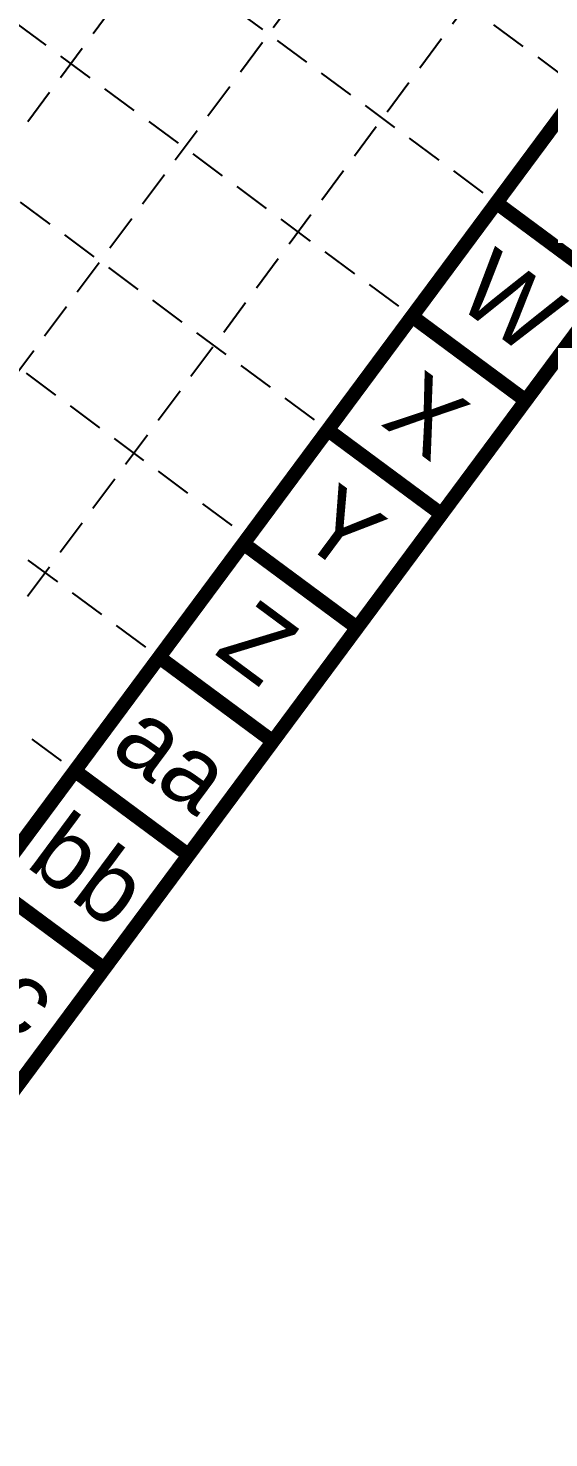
# Model space of a CAD drawing. Header units: feet. Extents: x 2260 to 6199, y 3666 to 7344.
# Drawn here: x 5265 to 5457, y 3958 to 4479 of the extents above; entities that cross this region are included whole.
import ezdxf
from ezdxf.enums import TextEntityAlignment as Align

# ---------------------------------------------------------------- set-up
doc = ezdxf.new("R2010")
doc.units = ezdxf.units.FT
doc.header["$LTSCALE"] = 40
doc.header["$MEASUREMENT"] = 0
doc.linetypes.add('HIDDEN', pattern=[0.375, 0.25, -0.125])
doc.layers.add('BASE', color=7, linetype='CONTINUOUS')
doc.layers.add('GRID', color=254, linetype='HIDDEN')
doc.styles.get("Standard").update_dxf_attribs({"font": 'ARIAL.TTF'})

msp = doc.modelspace()

# ---------------------------------------------------------------- linework, layer by layer
at = {"layer": 'BASE', "color": 9}
msp.add_line((6121.97, 5337.61), (4939.58, 3742.57), dxfattribs=at)
at = {"layer": 'BASE', "const_width": 5.22}
for points in [[(2264.05, 5660.88), (4950.44, 3669.48), (6195.06, 5348.47), (3508.68, 7339.87)], [(2337.14, 5671.74), (4939.58, 3742.57), (6121.97, 5337.61), (3519.54, 7266.78)]]:
    msp.add_lwpolyline(points, close=True, dxfattribs=at)
for points in [[(5479.4, 4383.05), (5437.43, 4414.16)], [(5448.29, 4341.07), (5406.31, 4372.19)], [(5417.17, 4299.1), (5375.2, 4330.21)], [(5386.06, 4257.12), (5344.08, 4288.24)], [(5354.94, 4215.15), (5312.96, 4246.26)], [(5323.82, 4173.17), (5281.85, 4204.29)], [(5292.71, 4131.2), (5250.73, 4162.31)]]:
    msp.add_lwpolyline(points, dxfattribs=at)
at = {"layer": 'GRID', "linetype": 'HIDDEN', "ltscale": 1.35}
for p, q in [((2866.11, 6385.31), (5468.54, 4456.14)), ((2834.99, 6343.33), (5437.43, 4414.16)), ((2803.88, 6301.36), (5406.31, 4372.19)), ((2772.76, 6259.38), (5375.2, 4330.21)), ((2742.34, 6220.32), (5344.78, 4291.15)), ((2710.53, 6175.43), (5312.96, 4246.26)), ((2679.42, 6133.46), (5281.85, 4204.29)), ((5996.05, 5430.95), (4906.86, 3961.65)), ((6038.46, 5400.58), (4948.76, 3930.59)), ((6080.43, 5369.47), (4990.74, 3899.48))]:
    msp.add_line(p, q, dxfattribs=at)

# ---------------------------------------------------------------- texts
at = {"layer": 'BASE'}
for s, height, p in [('W', 26.12, (5442.86, 4377.62)), ('X', 26.12, (5411.74, 4335.64)), ('Y', 26.12, (5380.63, 4293.67)), ('Z', 26.12, (5349.51, 4251.69)), ('aa', 26.125, (5318.39, 4209.72)), ('bb', 26.125, (5287.28, 4167.74)), ('cc', 26.125, (5256.16, 4125.77))]:
    msp.add_text(s, height=height, rotation=323.4506, dxfattribs=at).set_placement(p, align=Align.MIDDLE_CENTER)

doc.saveas('drawing.dxf')
